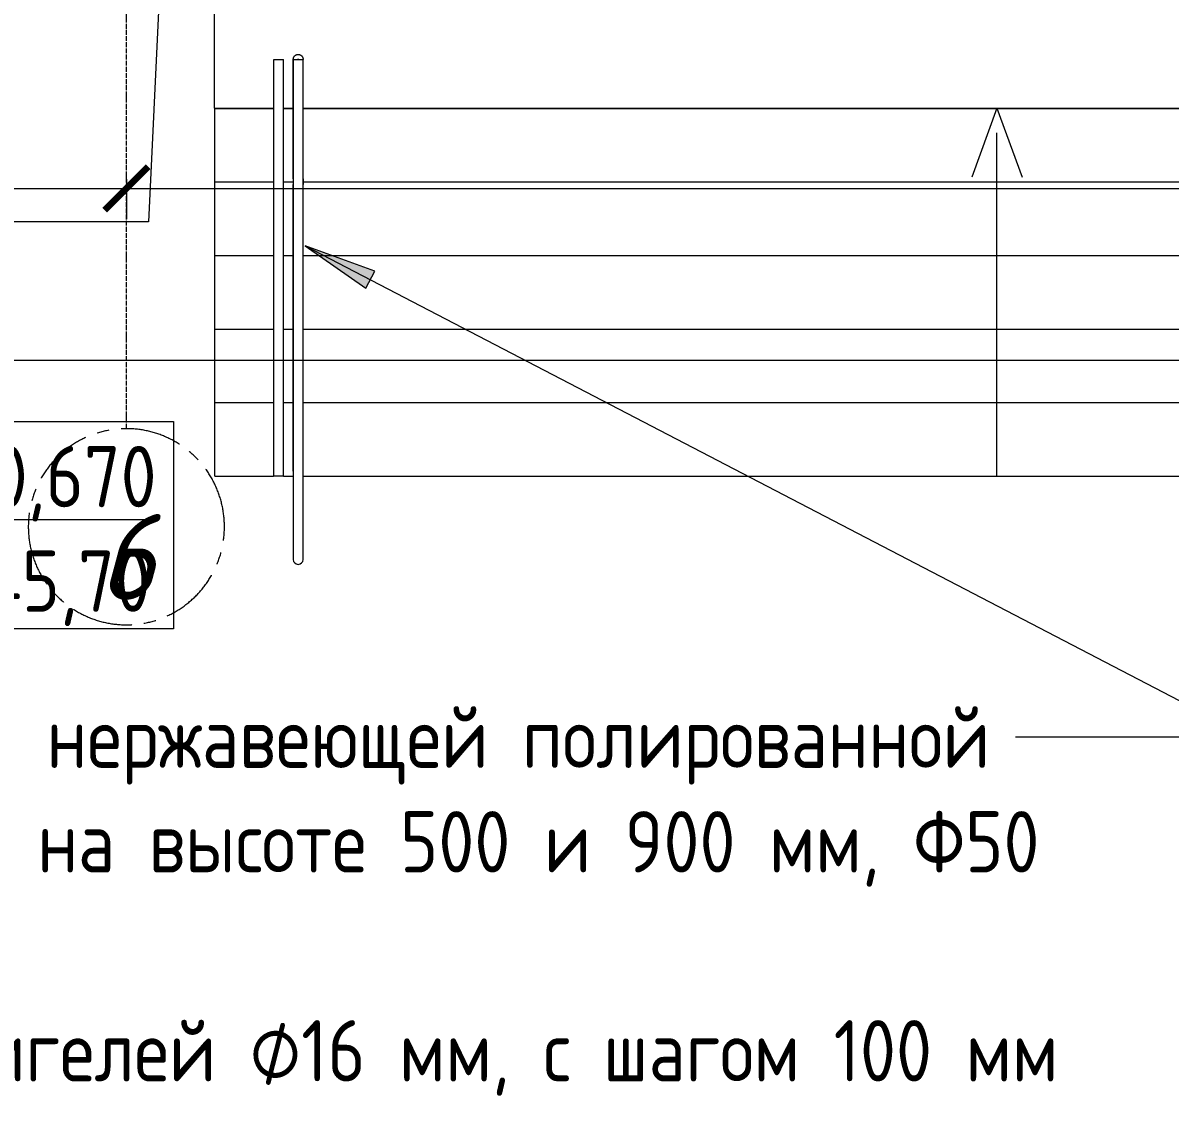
# Model space of a CAD drawing. Header units: millimetres. Extents: x 504091 to 2165846, y 135022 to 442887.
# Drawn here: x 1417778 to 1422457, y 297740 to 302125 of the extents above; entities that cross this region are included whole.
import ezdxf

# ---------------------------------------------------------------- set-up
doc = ezdxf.new("R2010")
doc.units = ezdxf.units.MM
doc.linetypes.add('ADSK_Линия сетки', pattern=[25, 20, -2.5, 0, -2.5])
doc.linetypes.add('осеваяX2', pattern=[4, 2.5, -0.5, 0.5, -0.5])
doc.layers.get('Defpoints').update_dxf_attribs({"color": 255})
for name, color, linetype, lineweight in [('Аннотация', 7, 'Continuous', 9), ('Лестницы', 7, 'Continuous', 18), ('Ограждение', 7, 'Continuous', 18), ('Оси', 165, 'осеваяX2', 13), ('Перекрытие', 7, 'Continuous', 18), ('размеры', 7, 'Continuous', 9), ('Узлы', 7, 'Continuous', 18)]:
    doc.layers.add(name, color=color, linetype=linetype, lineweight=lineweight)
doc.layers.add('Линии', color=7, linetype='Continuous', lineweight=9, true_color=0x00a600)
doc.styles.add('GOST 2.304_new', font='isocpeur.ttf', dxfattribs={"width": 0.9, "oblique": 15})
doc.styles.add('GOST Common_2', font='GOST_Common.ttf', dxfattribs={"width": 0.9, "height": 200})
doc.dimstyles.new('SPDS 1_100', dxfattribs={"dimscale": 100, "dimtxt": 2.5, "dimasz": 1.77, "dimexe": 1.25, "dimexo": 0.625, "dimtad": 1, "dimdec": 0, "dimrnd": 0.001, "dimzin": 9, "dimtxsty": 'GOST 2.304_new', "dimblk": 'ARCHTICK', "dimcen": 2.5, "dimdle": 2, "dimclrt": 256, "dimadec": 0, "dimazin": 2, "dimtfac": 0.75, "dimtdec": 0, "dimtmove": 1, "dimatfit": 3, "dimfxl": 0, "dimtolj": 1, "dimlwd": 9, "dimlwe": 9, "dimarcsym": 0})

# ---------------------------------------------------------------- blocks, each defined once
blk = doc.blocks.new('Ограждение - Ограждение-2045042-План 1-го этажа')
at = {"layer": 'Ограждение'}
for p, q in [((18650.4, -2845), (18690.4, -2845)), ((18650.4, -3345), (18650.4, -2845)), ((18690.4, -3345), (18690.4, -2845)), ((18650.4, -4545), (18650.4, -3345)), ((18690.4, -4545), (18690.4, -3345)), ((18690.4, -4545), (18650.4, -4545))]:
    blk.add_line(p, q, dxfattribs=at)
blk = doc.blocks.new('Тип перил - Перила_Внутренний_-3098203-План 1-го этажа')
at = {"layer": 'Ограждение'}
for p, q in [((18730.4, -2845), (18730.4, -3332.5)), ((18752.7, -2845), (18748, -2845)), ((18770.4, -3332.5), (18770.4, -2845)), ((18730.4, -3346.6), (18730.4, -4525)), ((18770.4, -4525), (18770.4, -3346.6))]:
    blk.add_line(p, q, dxfattribs=at)
at = {"layer": 'Ограждение', "flags": 128}
for points in [[(18730.4, -3332.5), (18730.4, -3333.7), (18730.4, -3334.9), (18730.4, -3336.1), (18730.4, -3337.3), (18730.4, -3338.5), (18730.4, -3339.6), (18730.4, -3340.8), (18730.4, -3341.9), (18730.4, -3343.1), (18730.4, -3344.2), (18730.4, -3345.3), (18730.4, -3346.4), (18730.4, -3346.6)], [(18770.4, -3346.6), (18770.4, -3345.5), (18770.4, -3344.5), (18770.4, -3343.3), (18770.4, -3342.2), (18770.4, -3341.1), (18770.4, -3339.9), (18770.4, -3338.8), (18770.4, -3337.6), (18770.4, -3336.4), (18770.4, -3335.2), (18770.4, -3334), (18770.4, -3332.8), (18770.4, -3332.5)]]:
    blk.add_lwpolyline(points, dxfattribs=at)
blk = doc.blocks.new('Тип перил - D40-16087-План 1-го этажа')
at = {"layer": 'Ограждение', "flags": 128}
for points in [[(0, 20), (0.8, 20), (1.6, 19.9), (2.4, 19.9), (3.2, 19.7), (4, 19.6), (4.8, 19.4), (5.5, 19.2), (6.3, 19), (7, 18.7), (7.8, 18.4), (8.5, 18.1), (9.2, 17.7), (9.9, 17.4), (10.6, 16.9), (11.3, 16.5), (11.9, 16), (12.6, 15.6), (13.2, 15), (13.8, 14.5), (14.3, 13.9), (14.9, 13.3), (15.4, 12.7), (15.9, 12.1), (16.4, 11.5), (16.8, 10.8), (17.2, 10.1), (17.6, 9.4), (18, 8.7), (18.3, 8), (18.6, 7.2), (18.9, 6.5), (19.2, 5.7), (19.4, 5), (19.6, 4.2), (19.7, 3.4), (19.8, 2.6), (19.9, 1.8), (20, 1), (20, 0.2), (20, 0)], [(20, 0), (20, -0.8), (19.9, -1.6), (19.9, -2.4), (19.7, -3.2), (19.6, -4), (19.4, -4.8), (19.2, -5.5), (19, -6.3), (18.7, -7), (18.4, -7.8), (18.1, -8.5), (17.7, -9.2), (17.4, -9.9), (16.9, -10.6), (16.5, -11.3), (16, -11.9), (15.6, -12.6), (15, -13.2), (14.5, -13.8), (13.9, -14.3), (13.3, -14.9), (12.7, -15.4), (12.1, -15.9), (11.5, -16.4), (10.8, -16.8), (10.1, -17.2), (9.4, -17.6), (8.7, -18), (8, -18.3), (7.2, -18.6), (6.5, -18.9), (5.7, -19.2), (5, -19.4), (4.2, -19.6), (3.4, -19.7), (2.6, -19.8), (1.8, -19.9), (1, -20), (0.2, -20), (0, -20)]]:
    blk.add_lwpolyline(points, dxfattribs=at)
blk = doc.blocks.new('Тип перил - Перила_Внутренний_-V60-План 1-го этажа')
at = {"layer": 'Ограждение'}
for p, q in [((18730.4, -2845), (18770.4, -2845)), ((18730.4, -3332.5), (18730.4, -2845)), ((18770.4, -3332.5), (18770.4, -2845)), ((18730.4, -3332.5), (18730.4, -3356)), ((18730.4, -4525), (18730.4, -3356)), ((18770.4, -3332.5), (18770.4, -3356)), ((18770.4, -4525), (18770.4, -3356))]:
    blk.add_line(p, q, dxfattribs=at)
blk = doc.blocks.new('Тип перил - Перила_Внутренний_-3098215-План 1-го этажа')
at = {"layer": 'Ограждение', "flags": 128}
for points in [[(18730.4, -3332.5), (18730.4, -3333.7), (18730.4, -3334.9), (18730.4, -3336.1), (18730.4, -3337.3), (18730.4, -3338.5), (18730.4, -3339.6), (18730.4, -3340.8), (18730.4, -3341.9), (18730.4, -3343.1), (18730.4, -3344.2), (18730.4, -3345.3), (18730.4, -3346.4), (18730.4, -3346.6)], [(18770.4, -3346.6), (18770.4, -3345.5), (18770.4, -3344.5), (18770.4, -3343.3), (18770.4, -3342.2), (18770.4, -3341.1), (18770.4, -3339.9), (18770.4, -3338.8), (18770.4, -3337.6), (18770.4, -3336.4), (18770.4, -3335.2), (18770.4, -3334), (18770.4, -3332.8)]]:
    blk.add_lwpolyline(points, dxfattribs=at)
blk = doc.blocks.new('Тип перил - D40-V58-План 1-го этажа')
at = {"layer": 'Ограждение', "flags": 128}
for points in [[(4.8, 19.4), (5.5, 19.2), (6.3, 19), (7, 18.7), (7.8, 18.4), (8.5, 18.1), (9.2, 17.7), (9.9, 17.4), (10.6, 16.9), (11.3, 16.5), (11.9, 16), (12.6, 15.6), (13.2, 15), (13.8, 14.5), (14.3, 13.9), (14.9, 13.3), (15.4, 12.7), (15.9, 12.1), (16.4, 11.5), (16.8, 10.8), (17.2, 10.1), (17.6, 9.4), (18, 8.7), (18.3, 8), (18.6, 7.2), (18.9, 6.5), (19.2, 5.7), (19.4, 5), (19.6, 4.2), (19.7, 3.4), (19.8, 2.6), (19.9, 1.8), (20, 1), (20, 0.2), (20, 0)], [(9.4, -17.6), (8.7, -18), (8, -18.3), (7.2, -18.6), (6.5, -18.9), (5.7, -19.2), (5, -19.4), (4.2, -19.6)], [(20, 0), (20, -0.8), (19.9, -1.6), (19.9, -2.4), (19.7, -3.2), (19.6, -4), (19.4, -4.8), (19.2, -5.5), (19, -6.3), (18.7, -7), (18.4, -7.8), (18.1, -8.5), (17.7, -9.2), (17.4, -9.9), (16.9, -10.6), (16.5, -11.3), (16, -11.9), (15.6, -12.6), (15, -13.2), (14.5, -13.8), (13.9, -14.3), (13.3, -14.9), (12.7, -15.4), (12.1, -15.9), (11.5, -16.4), (10.8, -16.8), (10.1, -17.2)]]:
    blk.add_lwpolyline(points, dxfattribs=at)
blk = doc.blocks.new('Тип перил - Перила_Внутренний_-V61-План 1-го этажа')
at = {"layer": 'Ограждение'}
for p, q in [((18730.4, -3332.5), (18730.4, -3346.7)), ((18770.4, -3332.5), (18770.4, -3346.7))]:
    blk.add_line(p, q, dxfattribs=at)
blk = doc.blocks.new('ADSK_Стрелка - По умолчанию-7055096-План 1-го этажа')
at = {"layer": 'Узлы'}
blk.add_line((0, 0), (1399.4, 0.2), dxfattribs=at)
blk = doc.blocks.new('Ось сетки - Круг_Ø8 мм-8258-План подвала')
at = {"layer": 'Оси', "linetype": 'ByBlock', "lineweight": 20}
for start, end in [(360, 180), (180, 360)]:
    blk.add_arc((0, 0), 4, start, end, dxfattribs=at)
blk = doc.blocks.new('_ArchTick')
at = {"color": 0, "linetype": 'ByBlock', "const_width": 0.15}
blk.add_lwpolyline([(-0.5, -0.5), (0.5, 0.5)], dxfattribs=at)
blk = doc.blocks.new('*D2803')
at = {"layer": 'Defpoints', "color": 0, "lineweight": 20, "transparency": 16777216}
for p in [(1410299.9, 301549.8), (1418199.9, 301549.8), (1418199.9, 301449.8)]:
    blk.add_point(p, dxfattribs=at)
at = {"layer": 'размеры', "color": 0, "lineweight": 9, "transparency": 16777216}
for p, q in [((1410099.9, 301449.8), (1418399.9, 301449.8)), ((1410299.9, 301487.3), (1410299.9, 301324.8)), ((1418199.9, 301487.3), (1418199.9, 301324.8))]:
    blk.add_line(p, q, dxfattribs=at)
at = {"layer": 'размеры', "color": 0, "lineweight": 9, "transparency": 16777216, "xscale": 177, "yscale": 177, "zscale": 177, "rotation": 180}
blk.add_blockref('_ArchTick', (1410299.9, 301449.8), dxfattribs=at)
at = {"layer": 'размеры', "color": 0, "lineweight": 9, "transparency": 16777216, "xscale": 177, "yscale": 177, "zscale": 177}
blk.add_blockref('_ArchTick', (1418199.9, 301449.8), dxfattribs=at)
at = {"layer": 'размеры', "lineweight": 20, "transparency": 16777216, "insert": (1414249.9, 301637.3), "char_height": 250, "width": 248.308, "attachment_point": 5, "style": 'GOST 2.304_new'}
blk.add_mtext('\\A1;7900', dxfattribs=at)
blk = doc.blocks.new('*D2804')
at = {"layer": 'Defpoints', "color": 0, "lineweight": 20, "transparency": 16777216}
for p in [(1418199.9, 301549.8), (1430699.9, 301549.8), (1430699.9, 301449.8)]:
    blk.add_point(p, dxfattribs=at)
at = {"layer": 'размеры', "color": 0, "lineweight": 9, "transparency": 16777216}
for p, q in [((1417999.9, 301449.8), (1430899.9, 301449.8)), ((1418199.9, 301487.3), (1418199.9, 301324.8)), ((1430699.9, 301487.3), (1430699.9, 301324.8))]:
    blk.add_line(p, q, dxfattribs=at)
at = {"layer": 'размеры', "color": 0, "lineweight": 9, "transparency": 16777216, "xscale": 177, "yscale": 177, "zscale": 177, "rotation": 180}
blk.add_blockref('_ArchTick', (1418199.9, 301449.8), dxfattribs=at)
at = {"layer": 'размеры', "color": 0, "lineweight": 9, "transparency": 16777216, "xscale": 177, "yscale": 177, "zscale": 177}
blk.add_blockref('_ArchTick', (1430699.9, 301449.8), dxfattribs=at)
at = {"layer": 'размеры', "lineweight": 20, "transparency": 16777216, "insert": (1424449.9, 301637.3), "char_height": 250, "width": 291.93, "attachment_point": 5, "style": 'GOST 2.304_new'}
blk.add_mtext('\\A1;12500', dxfattribs=at)
blk = doc.blocks.new('*D2805')
at = {"layer": 'Defpoints', "color": 0, "lineweight": 20, "transparency": 16777216}
for p in [(1393649.9, 300849.8), (1455499.9, 300849.8), (1455499.9, 300749.8)]:
    blk.add_point(p, dxfattribs=at)
at = {"layer": 'размеры', "color": 0, "lineweight": 9, "transparency": 16777216}
for p, q in [((1393449.9, 300749.8), (1455699.9, 300749.8)), ((1393649.9, 300787.3), (1393649.9, 300624.8)), ((1455499.9, 300787.3), (1455499.9, 300624.8))]:
    blk.add_line(p, q, dxfattribs=at)
at = {"layer": 'размеры', "color": 0, "lineweight": 9, "transparency": 16777216, "xscale": 177, "yscale": 177, "zscale": 177, "rotation": 180}
blk.add_blockref('_ArchTick', (1393649.9, 300749.8), dxfattribs=at)
at = {"layer": 'размеры', "color": 0, "lineweight": 9, "transparency": 16777216, "xscale": 177, "yscale": 177, "zscale": 177}
blk.add_blockref('_ArchTick', (1455499.9, 300749.8), dxfattribs=at)
at = {"layer": 'размеры', "lineweight": 20, "transparency": 16777216, "insert": (1424574.9, 300937.3), "char_height": 250, "width": 291.93, "attachment_point": 5, "style": 'GOST 2.304_new'}
blk.add_mtext('\\A1;61850', dxfattribs=at)

msp = doc.modelspace()

# ---------------------------------------------------------------- hatches: boundary and pattern name
at = {"layer": 'Аннотация', "lineweight": 9}
msp.add_hatch(color=256, dxfattribs=at).paths.add_polyline_path([(1418928.9026, 301216.1129), (1419176.8127, 301042.618), (1419213.2692, 301112.6936)])

# ---------------------------------------------------------------- linework, layer by layer
for p, q in [((1418383.6865, 303308.7755), (1418290.0379, 301314.1192)), ((1417921.5862, 301314.1192), (1417205.1781, 301314.1192)), ((1418290.0379, 301314.1192), (1417921.5862, 301314.1192)), ((1418928.9026, 301216.1129), (1419176.8127, 301042.618)), ((1419213.2692, 301112.6936), (1418928.9026, 301216.1129)), ((1418928.9026, 301216.1129), (1422783.2376, 299210.9147)), ((1419176.8127, 301042.618), (1419213.2692, 301112.6936)), ((1422291.4557, 299210.9147), (1421826.4609, 299210.9147)), ((1422783.2376, 299210.9147), (1422291.4557, 299210.9147)), ((1422783.2376, 299210.9147), (1422291.4557, 299210.9147)), ((1422783.2376, 299210.9147), (1422291.4557, 299210.9147)), ((1422783.2376, 299210.9147), (1422291.4557, 299210.9147))]:
    msp.add_line(p, q, dxfattribs=at)
at = {"layer": 'Аннотация', "lineweight": 20}
for q in [(1421648.6878, 301495.0812), (1421853.8999, 301495.0812)]:
    msp.add_line((1421751.2939, 301776.989), q, dxfattribs=at)
at = {"layer": 'Аннотация', "lineweight": 9, "flags": 128}
msp.add_lwpolyline([(1417504.2494, 300499.7876), (1418391.6494, 300499.7876), (1418391.6494, 299652.7876), (1417504.2494, 299652.7876)], close=True, dxfattribs=at)
at = {"layer": 'Лестницы'}
for p, q in [((1418560.8923, 301776.3441), (1418800.6622, 301776.3441)), ((1418560.8923, 301476.3441), (1418560.8923, 301776.3441)), ((1418840.6622, 301776.3441), (1418880.6622, 301776.3441)), ((1418920.6622, 301776.3441), (1424255.5057, 301776.3441)), ((1418560.8923, 301176.3441), (1418560.8923, 301476.3441)), ((1418560.8923, 301476.3441), (1418800.6622, 301476.3441)), ((1418560.8923, 301476.3441), (1418800.6622, 301476.3441)), ((1418840.6622, 301476.3441), (1418881.189, 301476.3441)), ((1418840.6622, 301476.3441), (1418881.189, 301476.3441)), ((1418920.1354, 301476.3441), (1424256.0325, 301476.3441)), ((1418920.1354, 301476.3441), (1424256.0325, 301476.3441)), ((1418560.8923, 300876.3441), (1418560.8923, 301176.3441)), ((1418560.8923, 301176.3441), (1418800.6622, 301176.3441)), ((1418560.8923, 301176.3441), (1418800.6622, 301176.3441)), ((1418840.6622, 301176.3441), (1418880.6622, 301176.3441)), ((1418840.6622, 301176.3441), (1418880.6622, 301176.3441)), ((1418920.6622, 301176.3441), (1424255.5057, 301176.3441)), ((1418920.6622, 301176.3441), (1424255.5057, 301176.3441)), ((1418560.8923, 300576.3441), (1418560.8923, 300876.3441)), ((1418560.8923, 300876.3441), (1418800.6622, 300876.3441)), ((1418560.8923, 300876.3441), (1418800.6622, 300876.3441)), ((1418840.6622, 300876.3441), (1418880.6622, 300876.3441)), ((1418840.6622, 300876.3441), (1418880.6622, 300876.3441)), ((1418920.6622, 300876.3441), (1424255.5057, 300876.3441)), ((1418920.6622, 300876.3441), (1424255.5057, 300876.3441)), ((1418560.8923, 300276.3441), (1418560.8923, 300576.3441)), ((1418560.8923, 300576.3441), (1418800.6622, 300576.3441)), ((1418560.8923, 300576.3441), (1418800.6622, 300576.3441)), ((1418840.6622, 300576.3441), (1418880.6622, 300576.3441)), ((1418840.6622, 300576.3441), (1418880.6622, 300576.3441)), ((1418920.6622, 300576.3441), (1424255.5057, 300576.3441)), ((1418920.6622, 300576.3441), (1424255.5057, 300576.3441)), ((1418560.8923, 300276.3441), (1418800.6622, 300276.3441)), ((1418560.8923, 300276.3441), (1418800.6622, 300276.3441)), ((1418840.6622, 300276.3441), (1418880.6622, 300276.3441)), ((1418840.6622, 300276.3441), (1418880.6622, 300276.3441)), ((1418920.6622, 300276.3441), (1424255.5057, 300276.3441)), ((1418920.6622, 300276.3441), (1424255.5057, 300276.3441))]:
    msp.add_line(p, q, dxfattribs=at)
at = {"layer": 'Линии', "color": 7, "lineweight": 18}
msp.add_line((1418559.5894, 301776.989), (1418559.5894, 302255.7906), dxfattribs=at)
at = {"layer": 'Линии', "color": 7}
for p, q in [((1418880.6622, 300296.3441), (1418880.6622, 299936.3441)), ((1418920.6622, 299936.3441), (1418920.6622, 300296.3441))]:
    msp.add_line(p, q, dxfattribs=at)
msp.add_arc((1418900.6622, 299936.3441), 20, 180, 0, dxfattribs=at)
at = {"layer": 'Оси', "linetype": 'ADSK_Линия сетки'}
msp.add_line((1418199.8592, 300469.847), (1418199.8592, 349044.3426), dxfattribs=at)
at = {"layer": 'Перекрытие'}
for p, q in [((1418559.5894, 301776.989), (1418800.6622, 301776.989)), ((1418840.6622, 301776.989), (1418880.6622, 301776.989)), ((1418920.6622, 301776.989), (1424255.5057, 301776.989))]:
    msp.add_line(p, q, dxfattribs=at)

# ---------------------------------------------------------------- block references
at = {"layer": 'Ограждение'}
for name in ['Ограждение - Ограждение-2045042-План 1-го этажа', 'Тип перил - Перила_Внутренний_-3098203-План 1-го этажа', 'Тип перил - Перила_Внутренний_-V60-План 1-го этажа', 'Тип перил - Перила_Внутренний_-3098215-План 1-го этажа', 'Тип перил - Перила_Внутренний_-V61-План 1-го этажа']:
    msp.add_blockref(name, (1400150.2939, 304821.3441), dxfattribs=at)
at = {"layer": 'Ограждение', "rotation": 90}
for name in ['Тип перил - D40-16087-План 1-го этажа', 'Тип перил - D40-V58-План 1-го этажа']:
    msp.add_blockref(name, (1418900.6622, 301976.3441), dxfattribs=at)
at = {"layer": 'Оси', "lineweight": 20, "xscale": 99.99999999999993, "yscale": 99.99999999999993, "zscale": 99.99999999999993}
msp.add_blockref('Ось сетки - Круг_Ø8 мм-8258-План подвала', (1418199.8592, 300069.847), dxfattribs=at)
at = {"layer": 'Узлы', "rotation": 89.99999999999984}
msp.add_blockref('ADSK_Стрелка - По умолчанию-7055096-План 1-го этажа', (1421751.2939, 300276.989), dxfattribs=at)

# ---------------------------------------------------------------- texts
at = {"layer": 'Аннотация', "lineweight": 9, "char_height": 250, "attachment_point": 1, "line_spacing_factor": 1.022766, "style": 'GOST Common_2'}
for s, insert, width in [('\\pt360,720,1080,1440,1800,2160,2520,2880,3240,3600,3960,4320,4680,5040,5400,5760,6120,6480,6840,7200,7560,7920,8280,8640,9000,9360,9720,10080,10440,10800,11160,11520;{\\L-0,670\\P}145,70', (1417504.2494, 300399.4079), 896.274), ('\\pt360,720,1080,1440,1800,2160,2520,2880,3240,3600,3960,4320,4680,5040,5400,5760,6120,6480,6840,7200,7560,7920,8280,8640,9000,9360,9720,10080,10440,10800,11160,11520;Замена ограждений крыльца из нержавеющей полированной стали высотой 1200 мм поручни на высоте 500 и 900 мм, Ф50 мм\\PЗаполнение вертикальное из ригелей ⌀16 мм, с шагом 100 мм', (1413301.5859, 299336.1078), 8989.2)]:
    msp.add_mtext(s, dxfattribs=dict(at, insert=insert, width=width))
at = {"layer": 'Оси', "insert": (1418199.0286, 299946.9425), "char_height": 350, "width": 232.2, "attachment_point": 5, "line_spacing_factor": 1.022766, "style": 'GOST 2.304_new'}
msp.add_mtext('\\pt89.999,180.0015,270.0005,359.9995,449.9985,540.001,630,719.999,810.0015,900.0005,989.9995,1079.9985,1170.001,1260,1349.999,1440.0015,1530.0005,1619.9995,1709.9985,1800.001,1890,1979.999,2070.0015,2160.0005,2249.9995,2339.9985,2430.001,2520,2609.999,2700.0015,2790.0005,2879.9995;6', dxfattribs=at)

# ---------------------------------------------------------------- dimensions: what is measured, and where the dimension line sits
at = {"layer": 'размеры', "lineweight": 20}
for base, p1, p2, picture, middle in [((1418199.8592, 301449.7869), (1410299.8592, 301549.7718), (1418199.8592, 301549.7718), '*D2803', (1414249.8592, 301637.2869)), ((1430699.8592, 301449.7869), (1418199.8592, 301549.7718), (1430699.8592, 301549.7718), '*D2804', (1424449.8592, 301637.2869)), ((1455499.8592, 300749.7869), (1393649.8592, 300849.7718), (1455499.8592, 300849.7718), '*D2805', (1424574.8592, 300937.2869))]:
    dim = msp.add_linear_dim(base=base, p1=p1, p2=p2, dimstyle='SPDS 1_100', dxfattribs=at)
    dim.commit()
    dim.dimension.update_dxf_attribs({"geometry": picture, "text_midpoint": middle})

doc.saveas('drawing.dxf')
